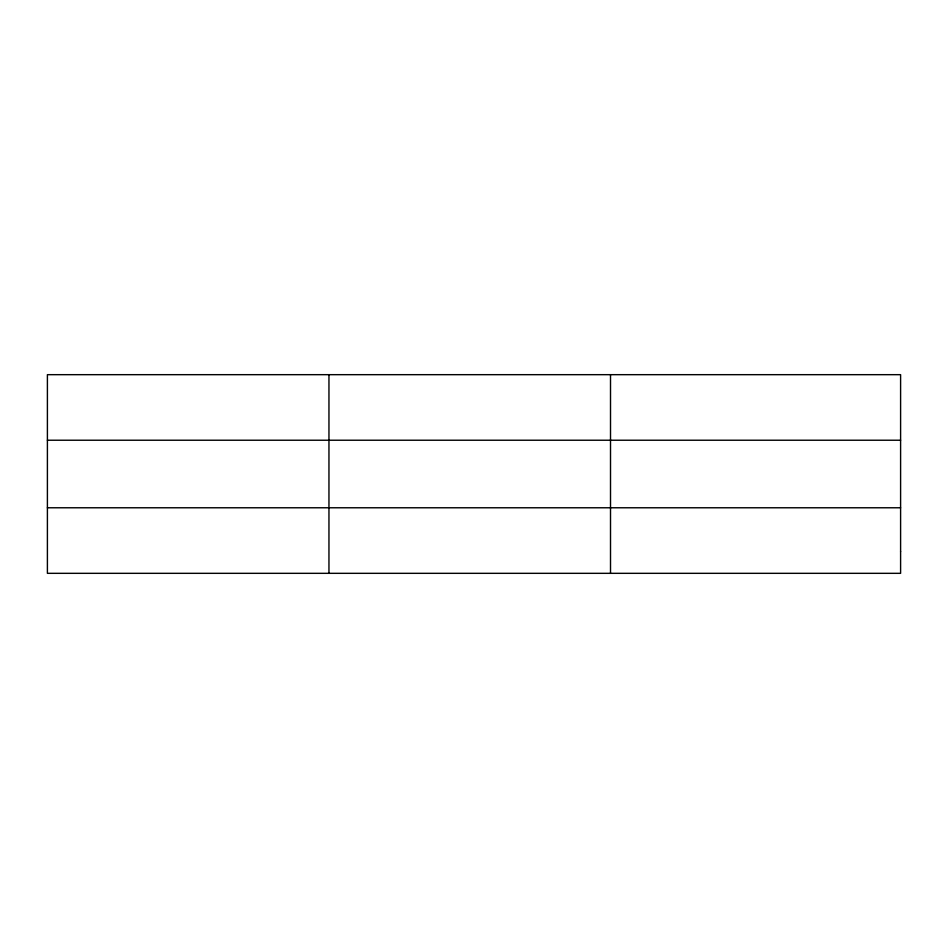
<?xml version="1.0" encoding="UTF-8"?>
<svg xmlns="http://www.w3.org/2000/svg" width="948" height="948" viewBox="0 0 948 948"><rect width="100%" height="100%" fill="white"/><g stroke="black" fill="none" stroke-linecap="round" stroke-linejoin="round"><path stroke-width="1.42" d="M328.956 573.327L328.956 374.673M610.512 573.327L610.512 374.673M47.4 440.228L900.6 440.228M47.4 507.773L900.6 507.773M900.6 551.475L900.6 573.327L47.4 573.327L47.4 374.673L900.6 374.673L900.6 551.475"/></g></svg>
